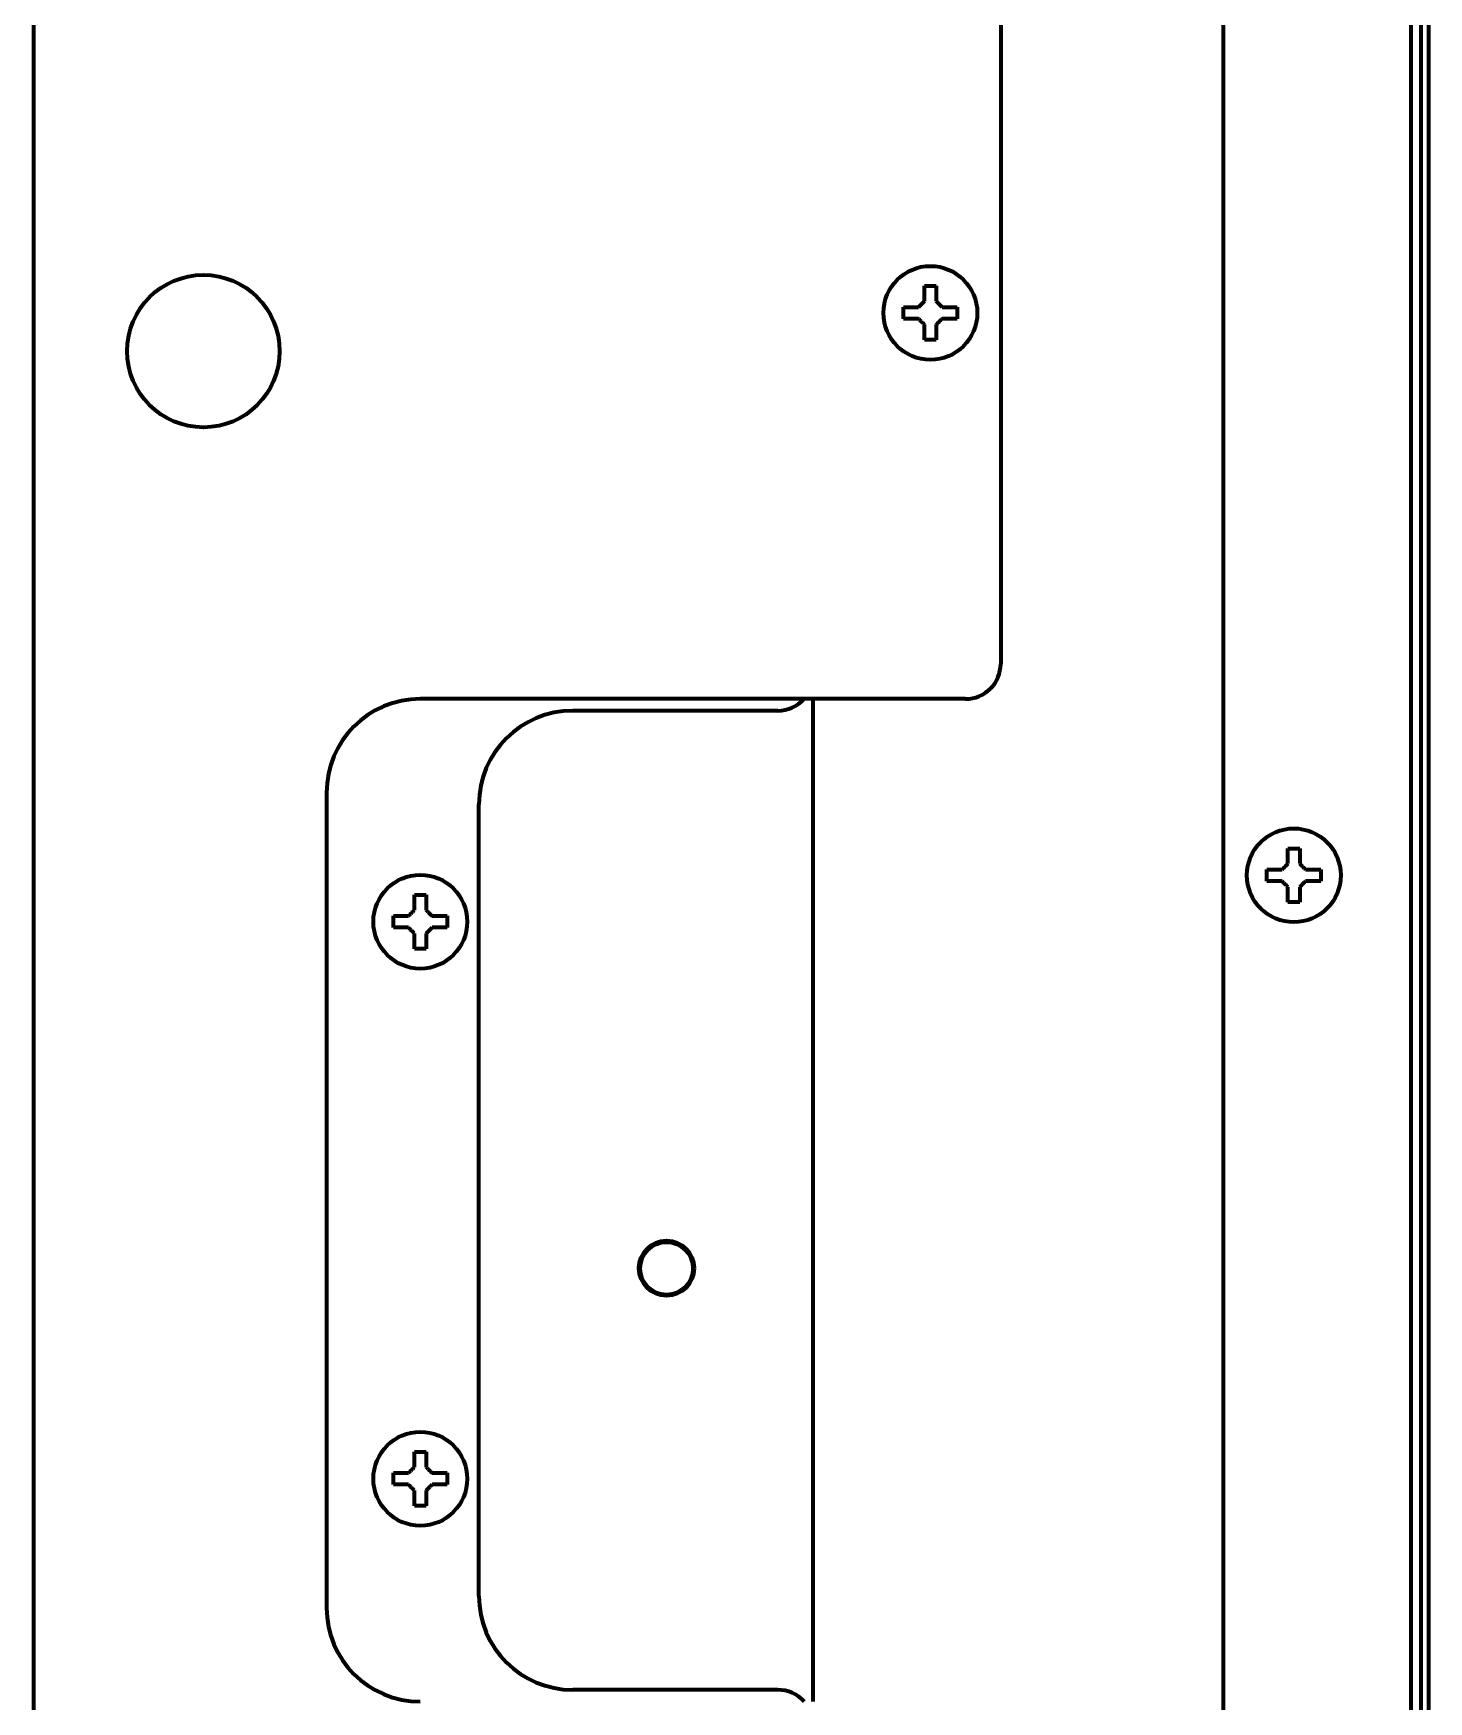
# Model space of a CAD drawing. Header units: inches. Extents: x -2898 to 7248, y 606 to 5598.
# Drawn here: x 3413.5 to 3532.5, y 4897.4 to 5039.6 of the extents above; entities that cross this region are included whole.
import ezdxf

# ---------------------------------------------------------------- set-up
doc = ezdxf.new("R2010")
doc.units = ezdxf.units.IN

msp = doc.modelspace()

# ---------------------------------------------------------------- linework, layer by layer
at = {"linetype": 'Continuous', "lineweight": 70}
for p, q in [((3413.55, 5428.85), (3413.55, 4805.55)), ((3531.05, 4786.55), (3531.05, 5344.05)), ((3515.05, 4786.55), (3515.05, 5342.05)), ((3532.55, 4786.55), (3532.55, 5081.85)), ((3531.87, 5080.85), (3531.87, 4786.55)), ((3496.05, 5045.73), (3496.05, 4985.89)), ((3487.75, 5015.81), (3487.75, 5016.31)), ((3492.35, 5016.31), (3492.35, 5015.81)), ((3487.75, 5015.31), (3487.75, 5015.81)), ((3492.35, 5015.81), (3492.35, 5015.31)), ((3493.05, 4982.89), (3446.55, 4982.89)), ((3480.05, 4897.4), (3480.05, 4982.9)), ((3477.05, 4981.89), (3459.55, 4981.89)), ((3438.55, 4974.89), (3438.55, 4905.39)), ((3451.55, 4906.39), (3451.55, 4973.89)), ((3518.75, 4967.85), (3518.75, 4968.35)), ((3518.75, 4967.35), (3518.75, 4967.85)), ((3523.35, 4968.35), (3523.35, 4967.85)), ((3523.35, 4967.85), (3523.35, 4967.35)), ((3444.25, 4963.89), (3444.25, 4964.39)), ((3444.25, 4963.39), (3444.25, 4963.89)), ((3448.85, 4964.39), (3448.85, 4963.89)), ((3448.85, 4963.89), (3448.85, 4963.39)), ((3444.25, 4916.39), (3444.25, 4916.89)), ((3448.85, 4916.89), (3448.85, 4916.39)), ((3444.25, 4915.89), (3444.25, 4916.39)), ((3448.85, 4916.39), (3448.85, 4915.89)), ((3477.05, 4898.39), (3459.55, 4898.39))]:
    msp.add_line(p, q, dxfattribs=at)
for centre, radius in [((3428.05, 5012.55), 6.5), ((3490.05, 5015.81), 4), ((3521.05, 4967.85), 4), ((3446.55, 4963.89), 4), ((3467.55, 4934.35), 2.35), ((3467.55, 4934.33), 2.25), ((3446.55, 4916.39), 4)]:
    msp.add_circle(centre, radius, dxfattribs=at)
for centre, radius, start, end in [((3493.05, 4985.89), 3, 270, 0), ((3446.55, 4974.89), 8, 90, 180), ((3477.05, 4984.89), 3, 270, 318.1584), ((3459.55, 4973.89), 8, 90, 180), ((3446.55, 4905.39), 8, 180, 270), ((3459.55, 4906.39), 8, 180, 270), ((3477.05, 4895.39), 3, 41.8106, 90)]:
    msp.add_arc(centre, radius, start, end, dxfattribs=at)
for points in [[(3489.55, 5016.81), (3489.55, 5016.86), (3489.55, 5016.97), (3489.55, 5017.13), (3489.55, 5017.29), (3489.55, 5017.45), (3489.55, 5017.6), (3489.55, 5017.75), (3489.55, 5017.92), (3489.55, 5018.04), (3489.55, 5018.11)], [(3489.55, 5018.11), (3489.71, 5018.11), (3490.05, 5018.11), (3490.38, 5018.11), (3490.55, 5018.11)], [(3489.05, 5016.31), (3489.07, 5016.33), (3489.12, 5016.38), (3489.19, 5016.45), (3489.26, 5016.52), (3489.33, 5016.59), (3489.4, 5016.66), (3489.48, 5016.74), (3489.52, 5016.78), (3489.55, 5016.81)], [(3490.55, 5016.81), (3490.57, 5016.78), (3490.62, 5016.73), (3490.7, 5016.66), (3490.77, 5016.59), (3490.84, 5016.51), (3490.91, 5016.45), (3490.98, 5016.38), (3491.02, 5016.33), (3491.05, 5016.31)], [(3491.05, 5016.31), (3491.1, 5016.31), (3491.21, 5016.31), (3491.37, 5016.31), (3491.53, 5016.31), (3491.69, 5016.31), (3491.84, 5016.31), (3491.99, 5016.31), (3492.16, 5016.31), (3492.28, 5016.31), (3492.35, 5016.31)], [(3489.05, 5015.31), (3488.99, 5015.31), (3488.88, 5015.31), (3488.72, 5015.31), (3488.56, 5015.31), (3488.41, 5015.31), (3488.26, 5015.31), (3488.1, 5015.31), (3487.93, 5015.31), (3487.81, 5015.31), (3487.75, 5015.31)], [(3489.55, 5014.81), (3489.52, 5014.83), (3489.47, 5014.89), (3489.4, 5014.96), (3489.32, 5015.03), (3489.25, 5015.1), (3489.18, 5015.17), (3489.12, 5015.24), (3489.07, 5015.28), (3489.05, 5015.31)], [(3491.05, 5015.31), (3491.02, 5015.28), (3490.98, 5015.24), (3490.9, 5015.17), (3490.83, 5015.09), (3490.76, 5015.02), (3490.69, 5014.95), (3490.62, 5014.88), (3490.57, 5014.83), (3490.55, 5014.81)], [(3490.55, 5014.81), (3490.55, 5014.75), (3490.55, 5014.65), (3490.55, 5014.48), (3490.55, 5014.32), (3490.55, 5014.17), (3490.55, 5014.02), (3490.55, 5013.86), (3490.55, 5013.7), (3490.55, 5013.57), (3490.55, 5013.51)], [(3490.55, 5013.51), (3490.38, 5013.51), (3490.05, 5013.51), (3489.71, 5013.51), (3489.55, 5013.51)], [(3520.55, 4968.85), (3520.55, 4968.9), (3520.55, 4969.01), (3520.55, 4969.17), (3520.55, 4969.33), (3520.55, 4969.49), (3520.55, 4969.64), (3520.55, 4969.79), (3520.55, 4969.96), (3520.55, 4970.08), (3520.55, 4970.15)], [(3520.55, 4970.15), (3520.71, 4970.15), (3521.05, 4970.15), (3521.38, 4970.15), (3521.55, 4970.15)], [(3520.05, 4968.35), (3520.07, 4968.37), (3520.12, 4968.42), (3520.19, 4968.49), (3520.26, 4968.56), (3520.33, 4968.63), (3520.4, 4968.7), (3520.48, 4968.78), (3520.52, 4968.82), (3520.55, 4968.85)], [(3521.55, 4968.85), (3521.57, 4968.82), (3521.62, 4968.77), (3521.7, 4968.7), (3521.77, 4968.63), (3521.84, 4968.55), (3521.91, 4968.49), (3521.98, 4968.42), (3522.02, 4968.37), (3522.05, 4968.35)], [(3522.05, 4968.35), (3522.1, 4968.35), (3522.21, 4968.35), (3522.37, 4968.35), (3522.53, 4968.35), (3522.69, 4968.35), (3522.84, 4968.35), (3522.99, 4968.35), (3523.16, 4968.35), (3523.28, 4968.35), (3523.35, 4968.35)], [(3520.05, 4967.35), (3519.99, 4967.35), (3519.88, 4967.35), (3519.72, 4967.35), (3519.56, 4967.35), (3519.41, 4967.35), (3519.26, 4967.35), (3519.1, 4967.35), (3518.93, 4967.35), (3518.81, 4967.35), (3518.75, 4967.35)], [(3520.55, 4966.85), (3520.52, 4966.87), (3520.47, 4966.93), (3520.4, 4967), (3520.32, 4967.07), (3520.25, 4967.14), (3520.18, 4967.21), (3520.12, 4967.28), (3520.07, 4967.32), (3520.05, 4967.35)], [(3522.05, 4967.35), (3522.02, 4967.32), (3521.98, 4967.28), (3521.9, 4967.21), (3521.83, 4967.13), (3521.76, 4967.06), (3521.69, 4966.99), (3521.62, 4966.92), (3521.57, 4966.87), (3521.55, 4966.85)], [(3521.55, 4966.85), (3521.55, 4966.79), (3521.55, 4966.69), (3521.55, 4966.52), (3521.55, 4966.36), (3521.55, 4966.21), (3521.55, 4966.06), (3521.55, 4965.9), (3521.55, 4965.74), (3521.55, 4965.61), (3521.55, 4965.55)], [(3445.55, 4964.39), (3445.57, 4964.41), (3445.62, 4964.46), (3445.69, 4964.53), (3445.76, 4964.6), (3445.83, 4964.67), (3445.9, 4964.74), (3445.98, 4964.82), (3446.02, 4964.86), (3446.05, 4964.89)], [(3446.05, 4964.89), (3446.05, 4964.94), (3446.05, 4965.05), (3446.05, 4965.21), (3446.05, 4965.37), (3446.05, 4965.52), (3446.05, 4965.68), (3446.05, 4965.83), (3446.05, 4966), (3446.05, 4966.12), (3446.05, 4966.19)], [(3446.05, 4966.19), (3446.21, 4966.19), (3446.55, 4966.19), (3446.88, 4966.19), (3447.05, 4966.19)], [(3447.05, 4964.89), (3447.07, 4964.86), (3447.12, 4964.81), (3447.2, 4964.74), (3447.27, 4964.66), (3447.34, 4964.59), (3447.41, 4964.52), (3447.48, 4964.46), (3447.52, 4964.41), (3447.55, 4964.39)], [(3521.55, 4965.55), (3521.38, 4965.55), (3521.05, 4965.55), (3520.71, 4965.55), (3520.55, 4965.55)], [(3447.55, 4964.39), (3447.6, 4964.39), (3447.71, 4964.39), (3447.87, 4964.39), (3448.03, 4964.39), (3448.19, 4964.39), (3448.34, 4964.39), (3448.49, 4964.39), (3448.66, 4964.39), (3448.78, 4964.39), (3448.85, 4964.39)], [(3445.55, 4963.39), (3445.49, 4963.39), (3445.38, 4963.39), (3445.22, 4963.39), (3445.06, 4963.39), (3444.91, 4963.39), (3444.76, 4963.39), (3444.6, 4963.39), (3444.43, 4963.39), (3444.31, 4963.39), (3444.25, 4963.39)], [(3446.05, 4962.89), (3446.02, 4962.91), (3445.97, 4962.96), (3445.9, 4963.04), (3445.82, 4963.11), (3445.75, 4963.18), (3445.68, 4963.25), (3445.62, 4963.32), (3445.57, 4963.36), (3445.55, 4963.39)], [(3447.55, 4963.39), (3447.52, 4963.36), (3447.48, 4963.32), (3447.4, 4963.24), (3447.33, 4963.17), (3447.26, 4963.1), (3447.19, 4963.03), (3447.12, 4962.96), (3447.07, 4962.91), (3447.05, 4962.89)], [(3447.05, 4962.89), (3447.05, 4962.83), (3447.05, 4962.72), (3447.05, 4962.56), (3447.05, 4962.4), (3447.05, 4962.25), (3447.05, 4962.1), (3447.05, 4961.94), (3447.05, 4961.77), (3447.05, 4961.65), (3447.05, 4961.59)], [(3447.05, 4961.59), (3446.88, 4961.59), (3446.55, 4961.59), (3446.21, 4961.59), (3446.05, 4961.59)], [(3446.05, 4917.39), (3446.05, 4917.44), (3446.05, 4917.55), (3446.05, 4917.71), (3446.05, 4917.87), (3446.05, 4918.03), (3446.05, 4918.18), (3446.05, 4918.33), (3446.05, 4918.5), (3446.05, 4918.62), (3446.05, 4918.69)], [(3446.05, 4918.69), (3446.21, 4918.69), (3446.55, 4918.69), (3446.88, 4918.69), (3447.05, 4918.69)], [(3445.55, 4916.89), (3445.57, 4916.91), (3445.62, 4916.96), (3445.69, 4917.03), (3445.76, 4917.1), (3445.83, 4917.17), (3445.9, 4917.24), (3445.98, 4917.32), (3446.02, 4917.36), (3446.05, 4917.39)], [(3447.05, 4917.39), (3447.07, 4917.36), (3447.12, 4917.31), (3447.2, 4917.24), (3447.27, 4917.17), (3447.34, 4917.09), (3447.41, 4917.03), (3447.48, 4916.96), (3447.52, 4916.91), (3447.55, 4916.89)], [(3447.55, 4916.89), (3447.6, 4916.89), (3447.71, 4916.89), (3447.87, 4916.89), (3448.03, 4916.89), (3448.19, 4916.89), (3448.34, 4916.89), (3448.49, 4916.89), (3448.66, 4916.89), (3448.78, 4916.89), (3448.85, 4916.89)], [(3445.55, 4915.89), (3445.49, 4915.89), (3445.38, 4915.89), (3445.22, 4915.89), (3445.06, 4915.89), (3444.91, 4915.89), (3444.76, 4915.89), (3444.6, 4915.89), (3444.43, 4915.89), (3444.31, 4915.89), (3444.25, 4915.89)], [(3446.05, 4915.39), (3446.02, 4915.41), (3445.97, 4915.47), (3445.9, 4915.54), (3445.82, 4915.61), (3445.75, 4915.68), (3445.68, 4915.75), (3445.62, 4915.82), (3445.57, 4915.86), (3445.55, 4915.89)], [(3447.55, 4915.89), (3447.52, 4915.86), (3447.48, 4915.82), (3447.4, 4915.75), (3447.33, 4915.67), (3447.26, 4915.6), (3447.19, 4915.53), (3447.12, 4915.46), (3447.07, 4915.41), (3447.05, 4915.39)], [(3447.05, 4915.39), (3447.05, 4915.33), (3447.05, 4915.23), (3447.05, 4915.06), (3447.05, 4914.9), (3447.05, 4914.75), (3447.05, 4914.6), (3447.05, 4914.44), (3447.05, 4914.28), (3447.05, 4914.15), (3447.05, 4914.09)], [(3447.05, 4914.09), (3446.88, 4914.09), (3446.55, 4914.09), (3446.21, 4914.09), (3446.05, 4914.09)]]:
    msp.add_open_spline(points, degree=3, dxfattribs=at)
for points in [[(3490.55, 5018.11), (3490.55, 5017.9), (3490.55, 5017.7), (3490.55, 5017.37), (3490.55, 5017.26), (3490.55, 5017.04), (3490.55, 5016.92), (3490.55, 5016.81)], [(3487.75, 5016.31), (3487.95, 5016.31), (3488.16, 5016.31), (3488.48, 5016.31), (3488.59, 5016.31), (3488.82, 5016.31), (3488.93, 5016.31), (3489.05, 5016.31)], [(3489.55, 5013.51), (3489.55, 5013.71), (3489.55, 5013.92), (3489.55, 5014.25), (3489.55, 5014.36), (3489.55, 5014.58), (3489.55, 5014.69), (3489.55, 5014.81)], [(3492.35, 5015.31), (3492.14, 5015.31), (3491.93, 5015.31), (3491.61, 5015.31), (3491.5, 5015.31), (3491.28, 5015.31), (3491.16, 5015.31), (3491.05, 5015.31)], [(3521.55, 4970.15), (3521.55, 4969.94), (3521.55, 4969.74), (3521.55, 4969.41), (3521.55, 4969.3), (3521.55, 4969.08), (3521.55, 4968.96), (3521.55, 4968.85)], [(3518.75, 4968.35), (3518.95, 4968.35), (3519.16, 4968.35), (3519.48, 4968.35), (3519.59, 4968.35), (3519.82, 4968.35), (3519.93, 4968.35), (3520.05, 4968.35)], [(3520.55, 4965.55), (3520.55, 4965.75), (3520.55, 4965.96), (3520.55, 4966.29), (3520.55, 4966.4), (3520.55, 4966.62), (3520.55, 4966.73), (3520.55, 4966.85)], [(3523.35, 4967.35), (3523.14, 4967.35), (3522.93, 4967.35), (3522.61, 4967.35), (3522.5, 4967.35), (3522.28, 4967.35), (3522.16, 4967.35), (3522.05, 4967.35)], [(3447.05, 4966.19), (3447.05, 4965.98), (3447.05, 4965.77), (3447.05, 4965.45), (3447.05, 4965.34), (3447.05, 4965.12), (3447.05, 4965), (3447.05, 4964.89)], [(3444.25, 4964.39), (3444.45, 4964.39), (3444.66, 4964.39), (3444.98, 4964.39), (3445.09, 4964.39), (3445.32, 4964.39), (3445.43, 4964.39), (3445.55, 4964.39)], [(3446.05, 4961.59), (3446.05, 4961.79), (3446.05, 4962), (3446.05, 4962.32), (3446.05, 4962.43), (3446.05, 4962.66), (3446.05, 4962.77), (3446.05, 4962.89)], [(3448.85, 4963.39), (3448.64, 4963.39), (3448.43, 4963.39), (3448.11, 4963.39), (3448, 4963.39), (3447.78, 4963.39), (3447.66, 4963.39), (3447.55, 4963.39)], [(3447.05, 4918.69), (3447.05, 4918.48), (3447.05, 4918.28), (3447.05, 4917.95), (3447.05, 4917.84), (3447.05, 4917.62), (3447.05, 4917.5), (3447.05, 4917.39)], [(3444.25, 4916.89), (3444.45, 4916.89), (3444.66, 4916.89), (3444.98, 4916.89), (3445.09, 4916.89), (3445.32, 4916.89), (3445.43, 4916.89), (3445.55, 4916.89)], [(3446.05, 4914.09), (3446.05, 4914.29), (3446.05, 4914.5), (3446.05, 4914.83), (3446.05, 4914.94), (3446.05, 4915.16), (3446.05, 4915.27), (3446.05, 4915.39)], [(3448.85, 4915.89), (3448.64, 4915.89), (3448.43, 4915.89), (3448.11, 4915.89), (3448, 4915.89), (3447.78, 4915.89), (3447.66, 4915.89), (3447.55, 4915.89)]]:
    msp.add_open_spline(points, degree=3, knots=[0, 0, 0, 0, 0.5, 0.5, 0.75, 0.75, 1, 1, 1, 1], dxfattribs=at)

doc.saveas('drawing.dxf')
